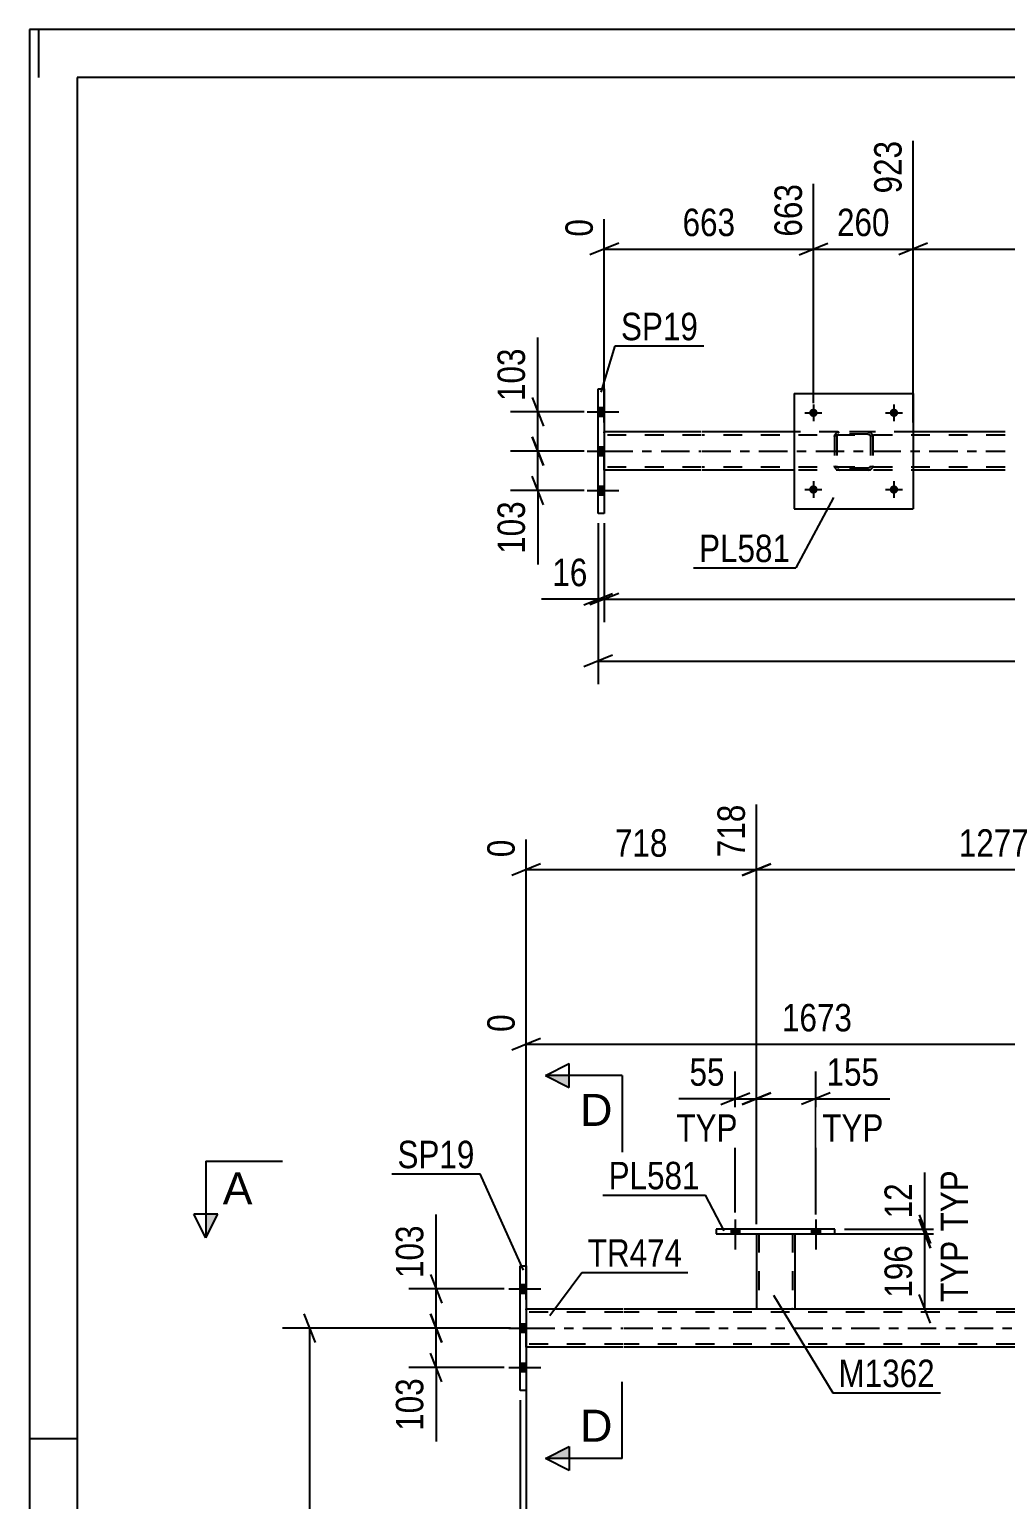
# Model space of a CAD drawing. Header units: millimetres. Extents: x 0 to 841, y 0 to 594.
# Drawn here: x 0 to 101.9, y 440.7 to 594 of the extents above; entities that cross this region are included whole.
import ezdxf

# ---------------------------------------------------------------- set-up
doc = ezdxf.new("R2010")
doc.units = ezdxf.units.MM
doc.linetypes.add('DXK_LINE_DOT2', pattern=[3.9198, 1.9599, -1.9599])
doc.linetypes.add('DXK_LINE_DOT3', pattern=[5.9187, 2.979, -0.9799, 0.9799, -0.9799])
doc.styles.add('Arial', font='ARIAL.TTF', dxfattribs={"height": 0.2})
doc.styles.add('Arial Narrow', font='ARIALN.TTF', dxfattribs={"height": 0.2})

# ---------------------------------------------------------------- blocks, each defined once
blk = doc.blocks.new('Unknown-814735472-1133')
at = {"color": 5, "linetype": 'Continuous'}
for p, q in [((841, 594), (0, 594)), ((0, 594), (0, 0)), ((1, 589), (1, 594)), ((836, 589), (5, 589)), ((5, 589), (5, 5)), ((5, 447), (0, 447))]:
    blk.add_line(p, q, dxfattribs=at)
blk = doc.blocks.new('Bolt-814735472-5136 - 5134')
at = {"linetype": 'Continuous'}
for points in [[(82.25, 554.01, -1), (81.37, 554.01, -1)], [(90.65, 554.01, -1), (89.77, 554.01, -1)]]:
    blk.add_hatch(color=1, dxfattribs=at).paths.add_polyline_path(points)
at = {"color": 1, "linetype": 'Continuous'}
for p, q in [((80.93, 554.01), (82.69, 554.01)), ((81.81, 554.89), (81.81, 553.13)), ((89.33, 554.01), (91.09, 554.01)), ((90.21, 554.89), (90.21, 553.13))]:
    blk.add_line(p, q, dxfattribs=at)
blk = doc.blocks.new('Bolt-814735472-5137 - 5134')
at = {"linetype": 'Continuous'}
for points in [[(82.25, 546.01, -1), (81.37, 546.01, -1)], [(90.65, 546.01, -1), (89.77, 546.01, -1)]]:
    blk.add_hatch(color=1, dxfattribs=at).paths.add_polyline_path(points)
at = {"color": 1, "linetype": 'Continuous'}
for p, q in [((80.93, 546.01), (82.69, 546.01)), ((81.81, 546.89), (81.81, 545.13)), ((89.33, 546.01), (91.09, 546.01)), ((90.21, 546.89), (90.21, 545.13))]:
    blk.add_line(p, q, dxfattribs=at)
blk = doc.blocks.new('Part-814735472-5168 - 5134')
at = {"color": 2, "linetype": 'Continuous'}
for p, q in [((79.81, 556.01), (79.81, 544.01)), ((79.81, 556.01), (92.21, 556.01)), ((92.21, 556.01), (92.21, 544.01)), ((79.81, 544.01), (92.21, 544.01))]:
    blk.add_line(p, q, dxfattribs=at)
blk = doc.blocks.new('Part-814735472-5169 - 5134')
at = {"color": 7, "linetype": 'DXK_LINE_DOT2'}
for p, q in [((84.01, 551.53), (84.05, 551.71)), ((84.05, 551.71), (84.01, 551.53)), ((84.01, 551.53), (84.01, 548.49)), ((84.25, 551.53), (84.27, 551.62)), ((84.25, 551.53), (84.25, 548.49)), ((84.27, 551.62), (84.32, 551.7)), ((84.31, 551.97), (84.49, 552.01)), ((84.49, 552.01), (84.31, 551.97)), ((84.32, 551.7), (84.4, 551.75)), ((84.4, 551.75), (84.49, 551.77)), ((87.53, 552.01), (84.49, 552.01)), ((87.53, 551.77), (84.49, 551.77)), ((87.53, 552.01), (87.72, 551.97)), ((87.72, 551.97), (87.53, 552.01)), ((87.53, 551.77), (87.63, 551.75)), ((87.63, 551.75), (87.7, 551.7)), ((87.7, 551.7), (87.76, 551.62)), ((87.76, 551.62), (87.77, 551.53)), ((87.77, 551.53), (87.77, 548.49)), ((87.98, 551.71), (88.01, 551.53)), ((88.01, 551.53), (87.98, 551.71)), ((88.01, 551.53), (88.01, 548.49)), ((84.05, 548.31), (84.01, 548.49)), ((84.01, 548.49), (84.05, 548.31)), ((84.27, 548.4), (84.25, 548.49)), ((84.32, 548.32), (84.27, 548.4)), ((84.49, 548.01), (84.31, 548.05)), ((84.31, 548.05), (84.49, 548.01)), ((84.4, 548.27), (84.32, 548.32)), ((84.49, 548.25), (84.4, 548.27)), ((87.53, 548.25), (84.49, 548.25)), ((87.53, 548.01), (84.49, 548.01)), ((87.63, 548.27), (87.53, 548.25)), ((87.72, 548.05), (87.53, 548.01)), ((87.53, 548.01), (87.72, 548.05)), ((87.7, 548.32), (87.63, 548.27)), ((87.76, 548.4), (87.7, 548.32)), ((87.77, 548.49), (87.76, 548.4)), ((88.01, 548.49), (87.98, 548.31)), ((87.98, 548.31), (88.01, 548.49))]:
    blk.add_line(p, q, dxfattribs=at)
at = {"color": 7, "linetype": 'DXK_LINE_DOT3'}
blk.add_line((86.01, 550.01), (86.01, 550.01), dxfattribs=at)
at = {"color": 7, "linetype": 'DXK_LINE_DOT2'}
for centre, start, end in [((84.49, 551.53), 112.5, 157.5), ((84.49, 551.53), 112.5, 157.5), ((87.53, 551.53), 22.5, 67.5), ((87.53, 551.53), 22.5, 67.5), ((84.49, 548.49), 202.5, 247.5), ((84.49, 548.49), 202.5, 247.5), ((87.53, 548.49), 292.5, 337.5), ((87.53, 548.49), 292.5, 337.5)]:
    blk.add_arc(centre, 0.48, start, end, dxfattribs=at)
blk = doc.blocks.new('Part-814735472-5280 - 5134')
at = {"color": 2, "linetype": 'Continuous'}
for p, q in [((59.35, 556.51), (59.99, 556.51)), ((59.35, 543.51), (59.35, 556.51)), ((59.99, 556.51), (59.99, 543.51)), ((59.99, 543.51), (59.35, 543.51))]:
    blk.add_line(p, q, dxfattribs=at)
blk = doc.blocks.new('Bolt-814735472-5329 - 5134')
at = {"linetype": 'Continuous'}
for points in [[(59.99, 553.67), (59.99, 554.55), (59.35, 554.55), (59.35, 553.67)], [(59.99, 553.67), (59.99, 554.55), (59.35, 554.55), (59.35, 553.67)], [(59.99, 553.67), (59.99, 554.55), (59.35, 554.55), (59.35, 553.67)], [(59.99, 549.57), (59.99, 550.45), (59.35, 550.45), (59.35, 549.57)], [(59.99, 549.57), (59.99, 550.45), (59.35, 550.45), (59.35, 549.57)], [(59.99, 545.47), (59.99, 546.35), (59.35, 546.35), (59.35, 545.47)], [(59.99, 545.47), (59.99, 546.35), (59.35, 546.35), (59.35, 545.47)], [(59.99, 545.47), (59.99, 546.35), (59.35, 546.35), (59.35, 545.47)]]:
    blk.add_hatch(color=1, dxfattribs=at).paths.add_polyline_path(points)
at = {"color": 1, "linetype": 'Continuous'}
for p, q in [((58.19, 554.11), (61.51, 554.11)), ((58.19, 554.11), (61.51, 554.11)), ((58.19, 554.11), (61.51, 554.11)), ((59.35, 554.55), (59.99, 554.55)), ((59.35, 554.55), (59.99, 554.55)), ((59.35, 554.55), (59.99, 554.55)), ((59.35, 553.67), (59.99, 553.67)), ((59.35, 553.67), (59.99, 553.67)), ((59.35, 553.67), (59.99, 553.67)), ((58.19, 550.01), (61.51, 550.01)), ((58.19, 550.01), (61.51, 550.01)), ((59.35, 550.45), (59.99, 550.45)), ((59.35, 550.45), (59.99, 550.45)), ((59.35, 549.57), (59.99, 549.57)), ((59.35, 549.57), (59.99, 549.57)), ((59.35, 546.35), (59.99, 546.35)), ((59.35, 546.35), (59.99, 546.35)), ((59.35, 546.35), (59.99, 546.35)), ((58.19, 545.91), (61.51, 545.91)), ((58.19, 545.91), (61.51, 545.91)), ((58.19, 545.91), (61.51, 545.91)), ((59.35, 545.47), (59.99, 545.47)), ((59.35, 545.47), (59.99, 545.47)), ((59.35, 545.47), (59.99, 545.47))]:
    blk.add_line(p, q, dxfattribs=at)
blk = doc.blocks.new('Part-814735472-5334 - 5134')
at = {"color": 2, "linetype": 'Continuous'}
for p, q in [((70.11, 552.01), (59.99, 552.01)), ((79.81, 552.01), (70.21, 552.01)), ((101.81, 552.01), (92.21, 552.01)), ((70.11, 548.01), (59.99, 548.01)), ((79.81, 548.01), (70.21, 548.01)), ((101.81, 548.01), (92.21, 548.01))]:
    blk.add_line(p, q, dxfattribs=at)
at = {"color": 7, "linetype": 'DXK_LINE_DOT2'}
for p, q in [((59.99, 548.01), (59.99, 552.01)), ((70.11, 551.69), (59.99, 551.69)), ((101.81, 551.69), (70.21, 551.69)), ((92.21, 552.01), (79.81, 552.01)), ((70.11, 548.33), (59.99, 548.33)), ((101.81, 548.33), (70.21, 548.33)), ((101.81, 548.01), (79.81, 548.01))]:
    blk.add_line(p, q, dxfattribs=at)
at = {"color": 7, "linetype": 'DXK_LINE_DOT3'}
for p, q in [((59.99, 550.01), (70.11, 550.01)), ((70.21, 550.01), (101.81, 550.01))]:
    blk.add_line(p, q, dxfattribs=at)
blk = doc.blocks.new('Bolt-814735472-3301 - 3299')
at = {"linetype": 'Continuous'}
for points in [[(73.22, 468.39), (74.1, 468.39), (74.1, 468.87), (73.22, 468.87)], [(81.62, 468.39), (82.5, 468.39), (82.5, 468.87), (81.62, 468.87)]]:
    blk.add_hatch(color=1, dxfattribs=at).paths.add_polyline_path(points)
at = {"color": 1, "linetype": 'Continuous'}
for p, q in [((73.66, 469.87), (73.66, 466.75)), ((82.06, 469.87), (82.06, 466.75)), ((73.22, 468.87), (73.22, 468.39)), ((74.1, 468.87), (74.1, 468.39)), ((81.62, 468.87), (81.62, 468.39)), ((82.5, 468.87), (82.5, 468.39))]:
    blk.add_line(p, q, dxfattribs=at)
blk = doc.blocks.new('Part-814735472-3358 - 3299')
at = {"color": 2, "linetype": 'Continuous'}
for p, q in [((75.86, 468.39), (75.86, 460.55)), ((79.86, 468.39), (79.86, 460.55)), ((75.86, 460.55), (79.86, 460.55))]:
    blk.add_line(p, q, dxfattribs=at)
at = {"color": 7, "linetype": 'DXK_LINE_DOT2'}
for p, q in [((75.86, 468.39), (79.86, 468.39)), ((75.86, 468.39), (75.86, 468.39)), ((75.86, 468.39), (75.86, 468.39)), ((76.1, 468.39), (76.1, 460.55)), ((79.62, 468.39), (79.62, 460.55)), ((79.86, 468.39), (79.86, 468.39)), ((79.86, 468.39), (79.86, 468.39)), ((79.6, 460.55), (79.56, 460.55)), ((79.56, 460.55), (79.6, 460.55)), ((79.62, 460.55), (79.6, 460.55)), ((79.6, 460.55), (79.62, 460.55))]:
    blk.add_line(p, q, dxfattribs=at)
blk = doc.blocks.new('Bolt-814735472-3302 - 3299')
at = {"linetype": 'Continuous'}
for points in [[(73.22, 468.39), (74.1, 468.39), (74.1, 468.87), (73.22, 468.87)], [(81.62, 468.39), (82.5, 468.39), (82.5, 468.87), (81.62, 468.87)]]:
    blk.add_hatch(color=1, dxfattribs=at).paths.add_polyline_path(points)
at = {"color": 1, "linetype": 'Continuous'}
for p, q in [((73.66, 469.87), (73.66, 466.75)), ((82.06, 469.87), (82.06, 466.75)), ((73.22, 468.87), (73.22, 468.39)), ((74.1, 468.87), (74.1, 468.39)), ((81.62, 468.87), (81.62, 468.39)), ((82.5, 468.87), (82.5, 468.39))]:
    blk.add_line(p, q, dxfattribs=at)
blk = doc.blocks.new('Part-814735472-3343 - 3299')
at = {"color": 2, "linetype": 'Continuous'}
for p, q in [((71.66, 468.87), (71.66, 468.39)), ((84.06, 468.87), (71.66, 468.87)), ((71.66, 468.39), (84.06, 468.39)), ((84.06, 468.39), (84.06, 468.87))]:
    blk.add_line(p, q, dxfattribs=at)
blk = doc.blocks.new('Part-814735472-3633 - 3299')
at = {"color": 2, "linetype": 'Continuous'}
for p, q in [((51.84, 460.54), (61.96, 460.54)), ((62.06, 460.54), (102.83, 460.54)), ((61.96, 456.54), (51.84, 456.54)), ((102.83, 456.54), (62.06, 456.54))]:
    blk.add_line(p, q, dxfattribs=at)
at = {"color": 7, "linetype": 'DXK_LINE_DOT2'}
for p, q in [((51.84, 456.54), (51.84, 460.54)), ((61.96, 460.22), (51.84, 460.22)), ((102.83, 460.22), (62.06, 460.22)), ((61.96, 456.86), (51.84, 456.86)), ((102.83, 456.86), (62.06, 456.86))]:
    blk.add_line(p, q, dxfattribs=at)
at = {"color": 7, "linetype": 'DXK_LINE_DOT3'}
for p, q in [((51.84, 458.54), (61.96, 458.54)), ((62.06, 458.54), (102.83, 458.54))]:
    blk.add_line(p, q, dxfattribs=at)
blk = doc.blocks.new('Bolt-814735472-3528 - 3299')
at = {"linetype": 'Continuous'}
for points in [[(51.84, 462.2), (51.84, 463.08), (51.2, 463.08), (51.2, 462.2)], [(51.84, 462.2), (51.84, 463.08), (51.2, 463.08), (51.2, 462.2)], [(51.84, 462.2), (51.84, 463.08), (51.2, 463.08), (51.2, 462.2)], [(51.84, 458.1), (51.84, 458.98), (51.2, 458.98), (51.2, 458.1)], [(51.84, 458.1), (51.84, 458.98), (51.2, 458.98), (51.2, 458.1)], [(51.84, 454), (51.84, 454.88), (51.2, 454.88), (51.2, 454)], [(51.84, 454), (51.84, 454.88), (51.2, 454.88), (51.2, 454)], [(51.84, 454), (51.84, 454.88), (51.2, 454.88), (51.2, 454)]]:
    blk.add_hatch(color=1, dxfattribs=at).paths.add_polyline_path(points)
at = {"color": 1, "linetype": 'Continuous'}
for p, q in [((50.04, 462.64), (53.36, 462.64)), ((50.04, 462.64), (53.36, 462.64)), ((50.04, 462.64), (53.36, 462.64)), ((51.2, 463.08), (51.84, 463.08)), ((51.2, 463.08), (51.84, 463.08)), ((51.2, 463.08), (51.84, 463.08)), ((51.2, 462.2), (51.84, 462.2)), ((51.2, 462.2), (51.84, 462.2)), ((51.2, 462.2), (51.84, 462.2)), ((50.04, 458.54), (53.36, 458.54)), ((50.04, 458.54), (53.36, 458.54)), ((51.2, 458.98), (51.84, 458.98)), ((51.2, 458.98), (51.84, 458.98)), ((51.2, 458.1), (51.84, 458.1)), ((51.2, 458.1), (51.84, 458.1)), ((50.04, 454.44), (53.36, 454.44)), ((50.04, 454.44), (53.36, 454.44)), ((50.04, 454.44), (53.36, 454.44)), ((51.2, 454.88), (51.84, 454.88)), ((51.2, 454.88), (51.84, 454.88)), ((51.2, 454.88), (51.84, 454.88)), ((51.2, 454), (51.84, 454)), ((51.2, 454), (51.84, 454)), ((51.2, 454), (51.84, 454))]:
    blk.add_line(p, q, dxfattribs=at)
blk = doc.blocks.new('Part-814735472-3770 - 3299')
at = {"color": 2, "linetype": 'Continuous'}
for p, q in [((51.2, 452.04), (51.2, 465.04)), ((51.2, 465.04), (51.84, 465.04)), ((51.84, 465.04), (51.84, 452.04)), ((51.84, 452.04), (51.2, 452.04))]:
    blk.add_line(p, q, dxfattribs=at)
blk = doc.blocks.new('StraightDimension-814735472-12151 - 5134')
at = {"color": 7, "linetype": 'Continuous'}
for p, q in [((59.35, 542.51), (59.35, 525.72)), ((60.85, 528.72), (57.85, 527.52)), ((59.35, 528.12), (766.73, 528.12))]:
    blk.add_line(p, q, dxfattribs=at)
blk = doc.blocks.new('StraightDimension-814735472-5396 - 5134')
at = {"color": 7, "linetype": 'Continuous'}
for p, q in [((59.35, 542.51), (59.35, 532.18)), ((59.99, 542.51), (59.99, 532.18)), ((57.85, 533.98), (60.85, 535.18)), ((61.49, 535.18), (58.49, 533.98)), ((59.35, 534.58), (59.99, 534.58))]:
    blk.add_line(p, q, dxfattribs=at)
at = {"color": 0}
blk.add_wipeout([(58.83, 535.33), (58.83, 539.53), (53.97, 539.53), (53.97, 535.33)], dxfattribs=at)
at = {"color": 7, "linetype": 'Continuous'}
blk.add_line((59.35, 534.58), (53.45, 534.58), dxfattribs=at)
blk.add_line((59.35, 534.58), (53.45, 534.58), dxfattribs=at)
at = {"color": 3, "style": 'Arial Narrow'}
blk.add_text('16', height=2.863, dxfattribs=at).set_placement((54.57, 535.93))
blk = doc.blocks.new('StraightDimension-814735472-5386 - 5134')
at = {"color": 7, "linetype": 'Continuous'}
for p, q in [((59.99, 542.51), (59.99, 532.18)), ((61.49, 535.18), (58.49, 533.98)), ((59.99, 534.58), (766.09, 534.58))]:
    blk.add_line(p, q, dxfattribs=at)
blk = doc.blocks.new('StraightDimension-814735472-5407 - 5134')
at = {"color": 7, "linetype": 'Continuous'}
for p, q in [((52.46, 555.61), (53.66, 552.61)), ((57.9, 554.11), (50.21, 554.11)), ((53.06, 550.01), (53.06, 554.11)), ((53.66, 548.51), (52.46, 551.51)), ((57.9, 550.01), (50.21, 550.01))]:
    blk.add_line(p, q, dxfattribs=at)
at = {"color": 0}
blk.add_wipeout([(52.31, 561.32), (48.11, 561.32), (48.11, 554.64), (52.31, 554.64)], dxfattribs=at)
at = {"color": 7, "linetype": 'Continuous'}
blk.add_line((53.06, 554.11), (53.06, 561.85), dxfattribs=at)
blk.add_line((53.06, 554.11), (53.06, 561.85), dxfattribs=at)
at = {"color": 3, "style": 'Arial Narrow'}
blk.add_text('103', height=2.863, rotation=90.0002, dxfattribs=at).set_placement((51.71, 555.24))
blk = doc.blocks.new('StraightDimension-814735472-5417 - 5134')
at = {"color": 7, "linetype": 'Continuous'}
for p, q in [((52.46, 551.51), (53.66, 548.51)), ((57.9, 550.01), (50.21, 550.01)), ((53.06, 545.91), (53.06, 550.01)), ((53.66, 544.41), (52.46, 547.41)), ((57.9, 545.91), (50.21, 545.91))]:
    blk.add_line(p, q, dxfattribs=at)
at = {"color": 0}
blk.add_wipeout([(52.31, 545.39), (48.11, 545.39), (48.11, 538.7), (52.31, 538.7)], dxfattribs=at)
at = {"color": 7, "linetype": 'Continuous'}
blk.add_line((53.06, 545.91), (53.06, 538.18), dxfattribs=at)
blk.add_line((53.06, 545.91), (53.06, 538.18), dxfattribs=at)
at = {"color": 3, "style": 'Arial Narrow'}
blk.add_text('103', height=2.863, rotation=90.0002, dxfattribs=at).set_placement((51.71, 539.3))
blk = doc.blocks.new('StraightDimension-814735472-9691 - 5134')
at = {"color": 7, "linetype": 'Continuous'}
for p, q in [((92.21, 553.01), (92.21, 582.38)), ((122.19, 555.01), (122.19, 579.71)), ((93.71, 571.69), (90.71, 570.49)), ((92.21, 571.09), (122.19, 571.09)), ((120.69, 570.49), (123.69, 571.69))]:
    blk.add_line(p, q, dxfattribs=at)
at = {"color": 0, "linetype": 'Continuous'}
blk.add_wipeout([(121.59, 580.31), (117.39, 580.31), (117.39, 571.79), (121.59, 571.79)], dxfattribs=at)
at = {"color": 0}
blk.add_wipeout([(111.46, 571.84), (111.46, 576.04), (102.95, 576.04), (102.95, 571.84)], dxfattribs=at)
at = {"color": 3, "linetype": 'Continuous', "style": 'Arial Narrow'}
blk.add_text('1940', height=2.863, rotation=90.0002, dxfattribs=at).set_placement((120.99, 572.39))
at = {"color": 3, "style": 'Arial Narrow'}
blk.add_text('1017', height=2.863, dxfattribs=at).set_placement((103.55, 572.44))
blk = doc.blocks.new('StraightDimension-814735472-9692 - 5134')
at = {"color": 7, "linetype": 'Continuous'}
for p, q in [((92.21, 553.01), (92.21, 582.38)), ((81.81, 555.01), (81.81, 577.88)), ((80.31, 570.49), (83.31, 571.69)), ((81.81, 571.09), (92.21, 571.09)), ((93.71, 571.69), (90.71, 570.49))]:
    blk.add_line(p, q, dxfattribs=at)
at = {"color": 0}
blk.add_wipeout([(90.36, 571.84), (90.36, 576.04), (83.67, 576.04), (83.67, 571.84)], dxfattribs=at)
at = {"color": 3, "style": 'Arial Narrow'}
blk.add_text('260', height=2.863, dxfattribs=at).set_placement((84.27, 572.44))
at = {"color": 0, "linetype": 'Continuous'}
blk.add_wipeout([(91.61, 582.98), (87.41, 582.98), (87.41, 576.29), (91.61, 576.29)], dxfattribs=at)
at = {"color": 3, "linetype": 'Continuous', "style": 'Arial Narrow'}
blk.add_text('923', height=2.863, rotation=90.0002, dxfattribs=at).set_placement((91.01, 576.89))
blk = doc.blocks.new('StraightDimension-814735472-9693 - 5134')
at = {"color": 7, "linetype": 'Continuous'}
for p, q in [((81.81, 555.01), (81.81, 577.88)), ((59.99, 553.01), (59.99, 574.22)), ((61.49, 571.69), (58.49, 570.49)), ((59.99, 571.09), (81.81, 571.09)), ((80.31, 570.49), (83.31, 571.69))]:
    blk.add_line(p, q, dxfattribs=at)
at = {"color": 0, "linetype": 'Continuous'}
for points in [[(81.21, 578.48), (77.01, 578.48), (77.01, 571.79), (81.21, 571.79)], [(59.39, 574.82), (55.19, 574.82), (55.19, 571.79), (59.39, 571.79)]]:
    blk.add_wipeout(points, dxfattribs=at)
at = {"color": 0}
blk.add_wipeout([(74.25, 571.84), (74.25, 576.04), (67.56, 576.04), (67.56, 571.84)], dxfattribs=at)
at = {"color": 3, "linetype": 'Continuous', "style": 'Arial Narrow'}
for s, height, p in [('663', 2.863, (80.61, 572.39)), ('0', 2.86, (58.79, 572.39))]:
    blk.add_text(s, height=height, rotation=90.0002, dxfattribs=at).set_placement(p)
at = {"color": 3, "style": 'Arial Narrow'}
blk.add_text('663', height=2.863, dxfattribs=at).set_placement((68.16, 572.44))
blk = doc.blocks.new('StraightDimension-814735472-4593 - 3299')
at = {"color": 7, "linetype": 'Continuous'}
for p, q in [((112.53, 457.54), (112.53, 496.75)), ((51.84, 466.04), (51.84, 491.27)), ((53.34, 488.74), (50.34, 487.54)), ((51.84, 488.14), (112.53, 488.14)), ((111.03, 487.54), (114.03, 488.74))]:
    blk.add_line(p, q, dxfattribs=at)
at = {"color": 0, "linetype": 'Continuous'}
for points in [[(111.93, 497.35), (107.73, 497.35), (107.73, 488.84), (111.93, 488.84)], [(51.24, 491.87), (47.04, 491.87), (47.04, 488.84), (51.24, 488.84)]]:
    blk.add_wipeout(points, dxfattribs=at)
at = {"color": 0}
blk.add_wipeout([(86.44, 488.89), (86.44, 493.09), (77.93, 493.09), (77.93, 488.89)], dxfattribs=at)
at = {"color": 3, "linetype": 'Continuous', "style": 'Arial Narrow'}
for s, height, p in [('1673', 2.863, (111.33, 489.44)), ('0', 2.86, (50.64, 489.44))]:
    blk.add_text(s, height=height, rotation=90.0002, dxfattribs=at).set_placement(p)
at = {"color": 3, "style": 'Arial Narrow'}
blk.add_text('1673', height=2.863, dxfattribs=at).set_placement((78.53, 489.49))
blk = doc.blocks.new('StraightDimension-814735472-12232 - 3299')
at = {"color": 7, "linetype": 'Continuous'}
for p, q in [((73.66, 470.59), (73.66, 485.32)), ((75.86, 469.39), (75.86, 485.32)), ((72.16, 481.87), (75.16, 483.07)), ((77.36, 483.07), (74.36, 481.87)), ((73.66, 482.47), (75.86, 482.47))]:
    blk.add_line(p, q, dxfattribs=at)
at = {"color": 0}
blk.add_wipeout([(73.13, 483.22), (73.13, 487.42), (68.28, 487.42), (68.28, 483.22)], dxfattribs=at)
at = {"color": 0, "linetype": 'Continuous'}
blk.add_wipeout([(74.5, 477.37), (74.5, 481.57), (66.91, 481.57), (66.91, 477.37)], dxfattribs=at)
at = {"color": 7, "linetype": 'Continuous'}
blk.add_line((73.66, 482.47), (67.75, 482.47), dxfattribs=at)
blk.add_line((73.66, 482.47), (67.75, 482.47), dxfattribs=at)
at = {"color": 3, "style": 'Arial Narrow'}
blk.add_text('55', height=2.863, dxfattribs=at).set_placement((68.88, 483.82))
at = {"color": 3, "linetype": 'Continuous', "style": 'Arial Narrow'}
blk.add_text('TYP', height=2.863, dxfattribs=at).set_placement((67.51, 477.97))
blk = doc.blocks.new('StraightDimension-814735472-3974 - 3299')
at = {"color": 7, "linetype": 'Continuous'}
for p, q in [((41.85, 460.04), (43.05, 457.04)), ((49.53, 458.54), (39.6, 458.54)), ((42.45, 454.44), (42.45, 458.54)), ((43.05, 452.94), (41.85, 455.94)), ((49.53, 454.44), (39.6, 454.44))]:
    blk.add_line(p, q, dxfattribs=at)
at = {"color": 0}
blk.add_wipeout([(41.7, 453.92), (37.5, 453.92), (37.5, 447.23), (41.7, 447.23)], dxfattribs=at)
at = {"color": 7, "linetype": 'Continuous'}
blk.add_line((42.45, 454.44), (42.45, 446.71), dxfattribs=at)
blk.add_line((42.45, 454.44), (42.45, 446.71), dxfattribs=at)
at = {"color": 3, "style": 'Arial Narrow'}
blk.add_text('103', height=2.863, rotation=90.0002, dxfattribs=at).set_placement((41.1, 447.83))
blk = doc.blocks.new('StraightDimension-814735472-3984 - 3299')
at = {"color": 7, "linetype": 'Continuous'}
for p, q in [((41.85, 464.14), (43.05, 461.14)), ((49.53, 462.64), (39.6, 462.64)), ((42.45, 458.54), (42.45, 462.64)), ((43.05, 457.04), (41.85, 460.04)), ((49.53, 458.54), (39.6, 458.54))]:
    blk.add_line(p, q, dxfattribs=at)
at = {"color": 0}
blk.add_wipeout([(41.7, 469.85), (37.5, 469.85), (37.5, 463.17), (41.7, 463.17)], dxfattribs=at)
at = {"color": 7, "linetype": 'Continuous'}
blk.add_line((42.45, 462.64), (42.45, 470.38), dxfattribs=at)
blk.add_line((42.45, 462.64), (42.45, 470.38), dxfattribs=at)
at = {"color": 3, "style": 'Arial Narrow'}
blk.add_text('103', height=2.863, rotation=90.0002, dxfattribs=at).set_placement((41.1, 463.77))
blk = doc.blocks.new('StraightDimension-814735472-4179 - 3299')
at = {"color": 7, "linetype": 'Continuous'}
for p, q in [((92.84, 469.89), (94.04, 466.89)), ((80.86, 468.39), (95.84, 468.39)), ((93.44, 460.55), (93.44, 468.39)), ((94.04, 459.05), (92.84, 462.05)), ((80.86, 460.55), (95.84, 460.55))]:
    blk.add_line(p, q, dxfattribs=at)
at = {"color": 0}
blk.add_wipeout([(92.69, 467.81), (88.49, 467.81), (88.49, 461.12), (92.69, 461.12)], dxfattribs=at)
at = {"color": 0, "linetype": 'Continuous'}
blk.add_wipeout([(98.54, 468.26), (94.34, 468.26), (94.34, 460.67), (98.54, 460.67)], dxfattribs=at)
at = {"color": 3, "style": 'Arial Narrow'}
blk.add_text('196', height=2.863, rotation=90.0002, dxfattribs=at).set_placement((92.09, 461.72))
at = {"color": 3, "linetype": 'Continuous', "style": 'Arial Narrow'}
blk.add_text('TYP', height=2.863, rotation=90.0002, dxfattribs=at).set_placement((97.94, 461.27))
blk = doc.blocks.new('StraightDimension-814735472-4189 - 3299')
at = {"color": 7, "linetype": 'Continuous'}
for p, q in [((92.84, 470.37), (94.04, 467.37)), ((94.04, 466.89), (92.84, 469.89)), ((80.86, 468.39), (95.84, 468.39)), ((85.06, 468.87), (95.84, 468.87)), ((93.44, 468.39), (93.44, 468.87))]:
    blk.add_line(p, q, dxfattribs=at)
at = {"color": 0, "linetype": 'Continuous'}
blk.add_wipeout([(98.54, 475.61), (94.34, 475.61), (94.34, 468.02), (98.54, 468.02)], dxfattribs=at)
at = {"color": 0}
blk.add_wipeout([(92.69, 474.25), (88.49, 474.25), (88.49, 469.39), (92.69, 469.39)], dxfattribs=at)
at = {"color": 7, "linetype": 'Continuous'}
blk.add_line((93.44, 468.87), (93.44, 474.77), dxfattribs=at)
blk.add_line((93.44, 468.87), (93.44, 474.77), dxfattribs=at)
at = {"color": 3, "linetype": 'Continuous', "style": 'Arial Narrow'}
blk.add_text('TYP', height=2.863, rotation=90.0002, dxfattribs=at).set_placement((97.94, 468.62))
at = {"color": 3, "style": 'Arial Narrow'}
blk.add_text('12', height=2.863, rotation=90.0002, dxfattribs=at).set_placement((92.09, 469.99))
blk = doc.blocks.new('StraightDimension-814735472-4213 - 3299')
at = {"color": 7, "linetype": 'Continuous'}
for p, q in [((51.84, 455.54), (51.84, 396.92)), ((92.71, 336.32), (92.71, 402.17)), ((53.34, 399.92), (50.34, 398.72)), ((51.84, 399.32), (92.71, 399.32)), ((91.21, 398.72), (94.21, 399.92))]:
    blk.add_line(p, q, dxfattribs=at)
at = {"color": 0}
blk.add_wipeout([(76.53, 400.07), (76.53, 404.27), (68.02, 404.27), (68.02, 400.07)], dxfattribs=at)
at = {"color": 3, "style": 'Arial Narrow'}
blk.add_text('1139', height=2.863, dxfattribs=at).set_placement((68.62, 400.67))
blk = doc.blocks.new('StraightDimension-814735472-4637 - 3299')
at = {"color": 7, "linetype": 'Continuous'}
blk.add_line((51.2, 451.04), (51.2, 295.93), dxfattribs=at)
blk = doc.blocks.new('StraightDimension-814735472-5030 - 3299')
at = {"color": 7, "linetype": 'Continuous'}
for p, q in [((29.86, 457.04), (28.66, 460.04)), ((50.2, 458.54), (26.41, 458.54)), ((29.26, 332.68), (29.26, 458.54)), ((28.66, 334.18), (29.86, 331.18)), ((91.07, 332.68), (26.41, 332.68))]:
    blk.add_line(p, q, dxfattribs=at)
at = {"color": 0}
blk.add_wipeout([(28.51, 399.87), (24.31, 399.87), (24.31, 391.36), (28.51, 391.36)], dxfattribs=at)
at = {"color": 3, "style": 'Arial Narrow'}
blk.add_text('3147', height=2.863, rotation=90.0002, dxfattribs=at).set_placement((27.91, 391.96))
blk = doc.blocks.new('StraightDimension-814735472-8016 - 3299')
at = {"color": 7, "linetype": 'Continuous'}
for p, q in [((125.41, 469.39), (125.41, 514.97)), ((75.86, 469.39), (75.86, 513.14)), ((77.36, 506.96), (74.36, 505.76)), ((75.86, 506.36), (125.41, 506.36)), ((123.91, 505.76), (126.91, 506.96))]:
    blk.add_line(p, q, dxfattribs=at)
at = {"color": 0, "linetype": 'Continuous'}
blk.add_wipeout([(124.81, 515.57), (120.61, 515.57), (120.61, 507.06), (124.81, 507.06)], dxfattribs=at)
at = {"color": 0}
blk.add_wipeout([(104.89, 507.11), (104.89, 511.31), (96.38, 511.31), (96.38, 507.11)], dxfattribs=at)
at = {"color": 3, "linetype": 'Continuous', "style": 'Arial Narrow'}
blk.add_text('1995', height=2.863, rotation=90.0002, dxfattribs=at).set_placement((124.21, 507.66))
at = {"color": 3, "style": 'Arial Narrow'}
blk.add_text('1277', height=2.863, dxfattribs=at).set_placement((96.98, 507.71))
blk = doc.blocks.new('StraightDimension-814735472-8017 - 3299')
at = {"color": 7, "linetype": 'Continuous'}
for p, q in [((75.86, 469.39), (75.86, 513.14)), ((51.84, 461.54), (51.84, 509.49)), ((53.34, 506.96), (50.34, 505.76)), ((51.84, 506.36), (75.86, 506.36)), ((74.36, 505.76), (77.36, 506.96))]:
    blk.add_line(p, q, dxfattribs=at)
at = {"color": 0, "linetype": 'Continuous'}
for points in [[(75.26, 513.74), (71.06, 513.74), (71.06, 507.06), (75.26, 507.06)], [(51.24, 510.09), (47.04, 510.09), (47.04, 507.06), (51.24, 507.06)]]:
    blk.add_wipeout(points, dxfattribs=at)
at = {"color": 0}
blk.add_wipeout([(67.19, 507.11), (67.19, 511.31), (60.5, 511.31), (60.5, 507.11)], dxfattribs=at)
at = {"color": 3, "linetype": 'Continuous', "style": 'Arial Narrow'}
for s, height, p in [('718', 2.863, (74.66, 507.66)), ('0', 2.86, (50.64, 507.66))]:
    blk.add_text(s, height=height, rotation=90.0002, dxfattribs=at).set_placement(p)
at = {"color": 3, "style": 'Arial Narrow'}
blk.add_text('718', height=2.863, dxfattribs=at).set_placement((61.1, 507.71))
blk = doc.blocks.new('StraightDimension-814735472-12231 - 3299')
at = {"color": 7, "linetype": 'Continuous'}
for p, q in [((75.86, 469.39), (75.86, 485.32)), ((82.06, 470.4), (82.06, 485.32)), ((74.36, 481.87), (77.36, 483.07)), ((83.56, 483.07), (80.56, 481.87)), ((75.86, 482.47), (82.06, 482.47))]:
    blk.add_line(p, q, dxfattribs=at)
at = {"color": 0}
blk.add_wipeout([(89.27, 483.22), (89.27, 487.42), (82.58, 487.42), (82.58, 483.22)], dxfattribs=at)
at = {"color": 0, "linetype": 'Continuous'}
blk.add_wipeout([(89.72, 477.37), (89.72, 481.57), (82.13, 481.57), (82.13, 477.37)], dxfattribs=at)
at = {"color": 7, "linetype": 'Continuous'}
blk.add_line((82.06, 482.47), (89.79, 482.47), dxfattribs=at)
blk.add_line((82.06, 482.47), (89.79, 482.47), dxfattribs=at)
at = {"color": 3, "style": 'Arial Narrow'}
blk.add_text('155', height=2.863, dxfattribs=at).set_placement((83.18, 483.82))
at = {"color": 3, "linetype": 'Continuous', "style": 'Arial Narrow'}
blk.add_text('TYP', height=2.863, dxfattribs=at).set_placement((82.73, 477.97))
blk = doc.blocks.new('Mark-814735472-5164 - 5134')
at = {"color": 0}
blk.add_wipeout([(79.39, 538.44), (79.39, 541.44), (69.88, 541.44), (69.88, 538.44)], dxfattribs=at)
blk.add_wipeout([(79.39, 538.44), (79.39, 541.44), (69.88, 541.44), (69.88, 538.44)], dxfattribs=at)
at = {"color": 30, "linetype": 'Continuous'}
for p in [(83.91, 545.18), (69.28, 537.84)]:
    blk.add_line(p, (79.99, 537.84), dxfattribs=at)
at = {"color": 3, "style": 'Arial Narrow'}
blk.add_text('PL581', height=2.863, dxfattribs=at).set_placement((69.88, 538.44))
blk = doc.blocks.new('Mark-814735472-5276 - 5134')
at = {"color": 0}
blk.add_wipeout([(69.77, 561.58), (69.77, 564.58), (61.73, 564.58), (61.73, 561.58)], dxfattribs=at)
blk.add_wipeout([(69.77, 561.58), (69.77, 564.58), (61.73, 564.58), (61.73, 561.58)], dxfattribs=at)
at = {"color": 30, "linetype": 'Continuous'}
for p, q in [((59.67, 556.15), (61.13, 560.98)), ((61.13, 560.98), (70.37, 560.98))]:
    blk.add_line(p, q, dxfattribs=at)
at = {"color": 3, "style": 'Arial Narrow'}
blk.add_text('SP19', height=2.863, dxfattribs=at).set_placement((61.73, 561.58))
blk = doc.blocks.new('Mark-814735472-3339 - 3299')
at = {"color": 0}
blk.add_wipeout([(69.94, 473.02), (69.94, 476.02), (60.44, 476.02), (60.44, 473.02)], dxfattribs=at)
blk.add_wipeout([(69.94, 473.02), (69.94, 476.02), (60.44, 476.02), (60.44, 473.02)], dxfattribs=at)
at = {"color": 30, "linetype": 'Continuous'}
for p in [(59.84, 472.42), (72.51, 468.67)]:
    blk.add_line(p, (70.54, 472.42), dxfattribs=at)
at = {"color": 3, "style": 'Arial Narrow'}
blk.add_text('PL581', height=2.863, dxfattribs=at).set_placement((60.44, 473.02))
blk = doc.blocks.new('Mark-814735472-3354 - 3299')
at = {"color": 0}
blk.add_wipeout([(94.48, 452.39), (94.48, 455.39), (84.43, 455.39), (84.43, 452.39)], dxfattribs=at)
blk.add_wipeout([(94.48, 452.39), (94.48, 455.39), (84.43, 455.39), (84.43, 452.39)], dxfattribs=at)
at = {"color": 30, "linetype": 'Continuous'}
for p, q in [((77.66, 461.99), (83.83, 451.79)), ((83.83, 451.79), (95.08, 451.79))]:
    blk.add_line(p, q, dxfattribs=at)
at = {"color": 3, "style": 'Arial Narrow'}
blk.add_text('M1362', height=2.863, dxfattribs=at).set_placement((84.43, 452.39))
blk = doc.blocks.new('Mark-814735472-3629 - 3299')
at = {"color": 0}
blk.add_wipeout([(68.12, 464.95), (68.12, 467.95), (58.26, 467.95), (58.26, 464.95)], dxfattribs=at)
blk.add_wipeout([(68.12, 464.95), (68.12, 467.95), (58.26, 467.95), (58.26, 464.95)], dxfattribs=at)
at = {"color": 30, "linetype": 'Continuous'}
for p, q in [((54.31, 459.84), (57.66, 464.35)), ((57.66, 464.35), (68.72, 464.35))]:
    blk.add_line(p, q, dxfattribs=at)
at = {"color": 3, "style": 'Arial Narrow'}
blk.add_text('TR474', height=2.863, dxfattribs=at).set_placement((58.26, 464.95))
blk = doc.blocks.new('SectionMark-814735472-5048 - 3299')
at = {"linetype": 'Continuous'}
blk.add_hatch(color=6, dxfattribs=at).paths.add_polyline_path([(18.42, 470.44), (19.67, 470.44), (18.42, 467.94)])
at = {"color": 6, "linetype": 'Continuous'}
for p, q in [((18.42, 475.94), (26.42, 475.94)), ((18.42, 475.94), (18.42, 467.94)), ((18.42, 467.94), (17.17, 470.44)), ((19.67, 470.44), (17.17, 470.44)), ((18.42, 467.94), (19.67, 470.44))]:
    blk.add_line(p, q, dxfattribs=at)
at = {"color": 0, "linetype": 'Continuous'}
blk.add_wipeout([(23.28, 471.44), (23.28, 474.94), (20.17, 474.94), (20.17, 471.44)], dxfattribs=at)
at = {"color": 3, "linetype": 'Continuous', "style": 'Arial'}
blk.add_text('A', height=3.34, dxfattribs=at).set_placement((20.17, 471.44))
blk = doc.blocks.new('SectionMark-814735472-5044 - 3299')
at = {"linetype": 'Continuous'}
for points in [[(56.34, 484.88), (56.34, 483.63), (53.84, 484.88)], [(56.34, 446.19), (56.34, 444.94), (53.84, 444.94)]]:
    blk.add_hatch(color=6, dxfattribs=at).paths.add_polyline_path(points)
at = {"color": 6, "linetype": 'Continuous'}
for p, q in [((53.84, 484.88), (56.34, 486.13)), ((56.34, 483.63), (56.34, 486.13)), ((61.84, 484.88), (53.84, 484.88)), ((53.84, 484.88), (56.34, 483.63)), ((61.84, 484.88), (61.84, 476.88)), ((61.84, 444.94), (61.84, 452.94)), ((53.84, 444.94), (56.34, 446.19)), ((61.84, 444.94), (53.84, 444.94)), ((56.34, 443.69), (53.84, 444.94)), ((56.34, 446.19), (56.34, 443.69))]:
    blk.add_line(p, q, dxfattribs=at)
at = {"color": 0, "linetype": 'Continuous'}
for points in [[(60.84, 479.63), (60.84, 483.13), (57.47, 483.13), (57.47, 479.63)], [(60.84, 446.69), (60.84, 450.19), (57.47, 450.19), (57.47, 446.69)]]:
    blk.add_wipeout(points, dxfattribs=at)
at = {"color": 3, "linetype": 'Continuous', "style": 'Arial'}
for p in [(57.47, 479.63), (57.47, 446.69)]:
    blk.add_text('D', height=3.34, dxfattribs=at).set_placement(p)
blk = doc.blocks.new('Mark-814735472-3766 - 3299')
at = {"color": 0}
blk.add_wipeout([(46.45, 475.22), (46.45, 478.22), (38.41, 478.22), (38.41, 475.22)], dxfattribs=at)
blk.add_wipeout([(46.45, 475.22), (46.45, 478.22), (38.41, 478.22), (38.41, 475.22)], dxfattribs=at)
at = {"color": 30, "linetype": 'Continuous'}
for p in [(37.81, 474.62), (51.56, 464.6)]:
    blk.add_line(p, (47.05, 474.62), dxfattribs=at)
at = {"color": 3, "style": 'Arial Narrow'}
blk.add_text('SP19', height=2.863, dxfattribs=at).set_placement((38.41, 475.22))

msp = doc.modelspace()

# ---------------------------------------------------------------- block references
for name in ['Unknown-814735472-1133', 'Part-814735472-5280 - 5134', 'Part-814735472-5168 - 5134', 'Bolt-814735472-5329 - 5134', 'Part-814735472-5334 - 5134', 'Bolt-814735472-5136 - 5134', 'Part-814735472-5169 - 5134', 'Bolt-814735472-5137 - 5134', 'Bolt-814735472-3301 - 3299', 'Bolt-814735472-3302 - 3299', 'Part-814735472-3343 - 3299', 'Part-814735472-3358 - 3299', 'Part-814735472-3770 - 3299', 'Bolt-814735472-3528 - 3299', 'Part-814735472-3633 - 3299']:
    msp.add_blockref(name, (0, 0))

# ---------------------------------------------------------------- next in the draw order: block references
for name in ['StraightDimension-814735472-9691 - 5134', 'StraightDimension-814735472-5407 - 5134', 'StraightDimension-814735472-12151 - 5134', 'StraightDimension-814735472-4593 - 3299', 'StraightDimension-814735472-4213 - 3299']:
    msp.add_blockref(name, (0, 0))

# ---------------------------------------------------------------- next in the draw order: block references
for name in ['StraightDimension-814735472-9692 - 5134', 'StraightDimension-814735472-5396 - 5134', 'StraightDimension-814735472-12232 - 3299', 'StraightDimension-814735472-4179 - 3299', 'StraightDimension-814735472-3974 - 3299']:
    msp.add_blockref(name, (0, 0))

# ---------------------------------------------------------------- next in the draw order: block references
for name in ['StraightDimension-814735472-9693 - 5134', 'StraightDimension-814735472-5386 - 5134', 'StraightDimension-814735472-4189 - 3299', 'StraightDimension-814735472-3984 - 3299', 'StraightDimension-814735472-4637 - 3299']:
    msp.add_blockref(name, (0, 0))

# ---------------------------------------------------------------- next in the draw order: block references
for name in ['Mark-814735472-5276 - 5134', 'StraightDimension-814735472-5417 - 5134', 'Mark-814735472-5164 - 5134', 'StraightDimension-814735472-8016 - 3299', 'StraightDimension-814735472-5030 - 3299']:
    msp.add_blockref(name, (0, 0))

# ---------------------------------------------------------------- next in the draw order: block references
msp.add_blockref('StraightDimension-814735472-8017 - 3299', (0, 0))

# ---------------------------------------------------------------- next in the draw order: block references
for name in ['StraightDimension-814735472-12231 - 3299', 'Mark-814735472-3339 - 3299', 'Mark-814735472-3354 - 3299']:
    msp.add_blockref(name, (0, 0))

# ---------------------------------------------------------------- next in the draw order: block references
msp.add_blockref('Mark-814735472-3629 - 3299', (0, 0))

# ---------------------------------------------------------------- next in the draw order: block references
msp.add_blockref('SectionMark-814735472-5048 - 3299', (0, 0))

# ---------------------------------------------------------------- next in the draw order: block references
for name in ['SectionMark-814735472-5044 - 3299', 'Mark-814735472-3766 - 3299']:
    msp.add_blockref(name, (0, 0))

doc.saveas('drawing.dxf')
